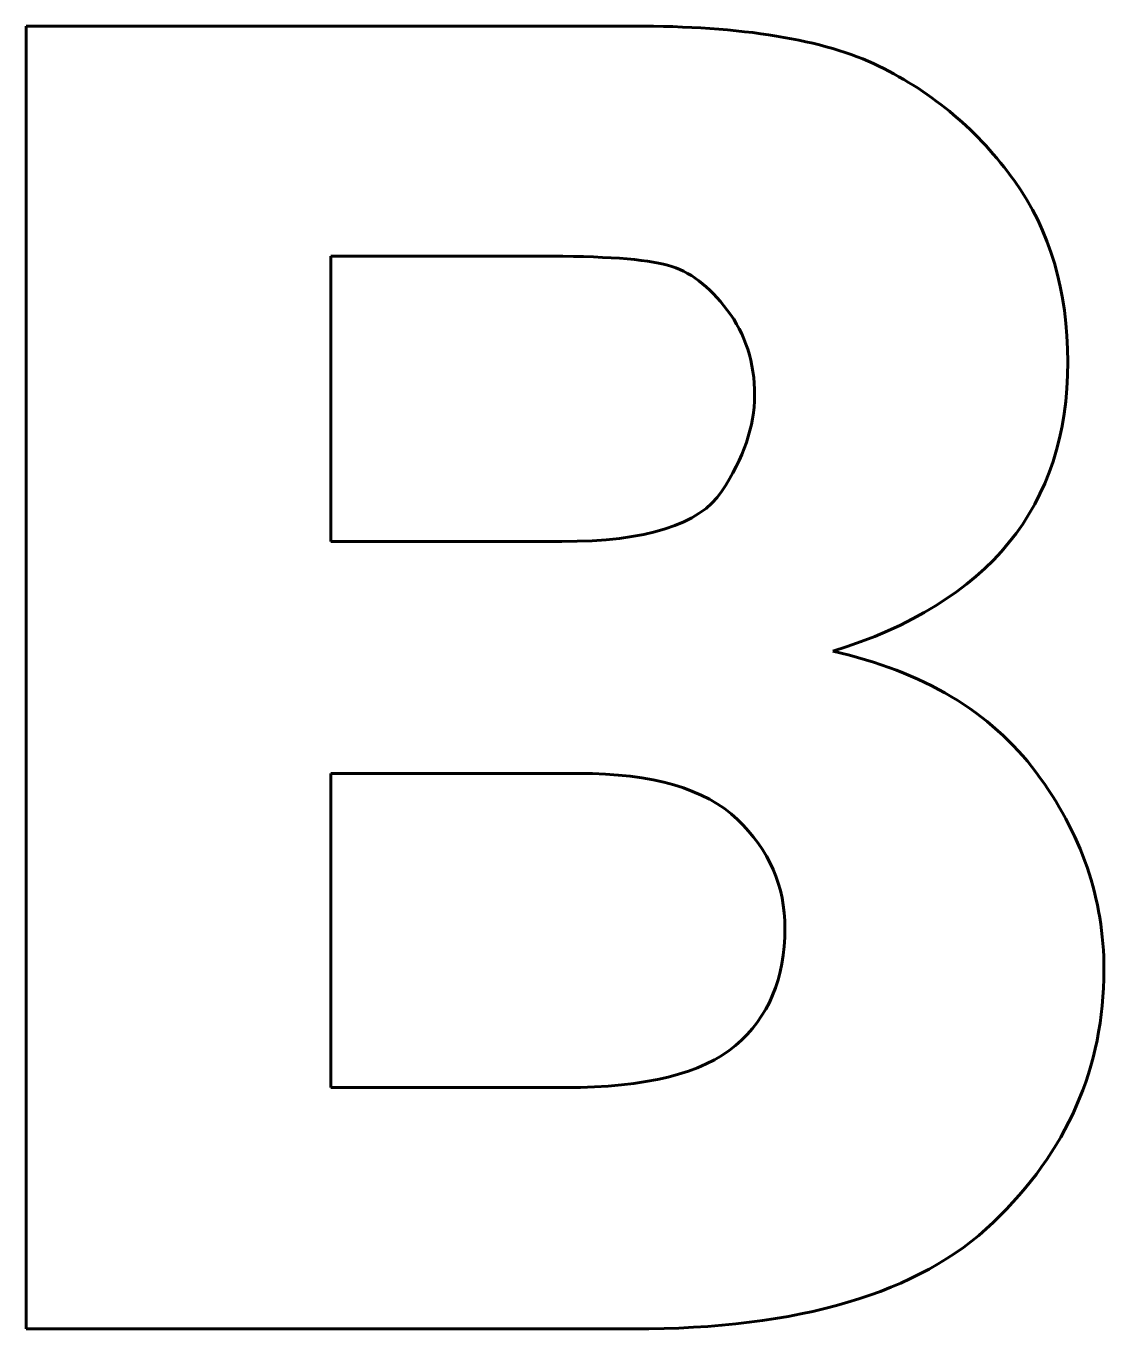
# Model space of a CAD drawing. Header units: millimetres. Extents: x 0 to 163, y 0 to 197.
import ezdxf

# ---------------------------------------------------------------- set-up
doc = ezdxf.new("R2010")
doc.units = ezdxf.units.MM
doc.linetypes.add('K5LT_BASIC', pattern=[0])

msp = doc.modelspace()

# ---------------------------------------------------------------- linework, layer by layer
at = {"color": 5, "linetype": 'K5LT_BASIC', "lineweight": 60}
for p, q in [((0, 196.97), (0, 0)), ((91.81, 196.97), (0, 196.97)), ((77.67, 162.19), (46.05, 162.19)), ((46.05, 162.19), (46.05, 119.05)), ((46.05, 119.05), (80.97, 119.05)), ((46.05, 83.98), (46.05, 36.5)), ((83.58, 83.98), (46.05, 83.98)), ((46.05, 36.5), (81.56, 36.5)), ((0, 0), (91.81, 0))]:
    msp.add_line(p, q, dxfattribs=at)
for points in [[(128.9, 190.91), (120.62, 194.95), (108.26, 196.97), (91.81, 196.97)], [(149.39, 173.57), (143.97, 181.11), (137.17, 186.87), (128.9, 190.91)], [(157.46, 146.18), (157.46, 156.97), (154.75, 166.08), (149.39, 173.57)], [(96.98, 160.81), (93.73, 161.75), (87.28, 162.19), (77.67, 162.19)], [(105.99, 154.02), (103.28, 157.66), (100.28, 159.93), (96.98, 160.81)], [(110.13, 141.11), (110.13, 146.14), (108.75, 150.42), (105.99, 154.02)], [(121.95, 102.45), (145.59, 109.79), (157.46, 124.32), (157.46, 146.18)], [(105.16, 126.63), (108.45, 131.65), (110.13, 136.48), (110.13, 141.11)], [(80.97, 119.05), (93.78, 119.05), (101.8, 121.56), (105.16, 126.63)], [(152.68, 84.13), (145.84, 93.29), (135.6, 99.39), (121.95, 102.45)], [(107.52, 77.03), (102.69, 81.66), (94.71, 83.98), (83.58, 83.98)], [(162.93, 54.28), (162.93, 65.02), (159.53, 74.96), (152.68, 84.13)], [(114.71, 60.58), (114.71, 66.94), (112.35, 72.45), (107.52, 77.03)], [(107.23, 42.85), (112.25, 47.09), (114.71, 53), (114.71, 60.58)], [(146.18, 16.1), (157.36, 26.79), (162.93, 39.55), (162.93, 54.28)], [(81.56, 36.5), (93.68, 36.5), (102.25, 38.61), (107.23, 42.85)], [(91.81, 0), (116.88, 0), (135.05, 5.37), (146.18, 16.1)]]:
    msp.add_open_spline(points, degree=3, dxfattribs=at)

doc.saveas('drawing.dxf')
